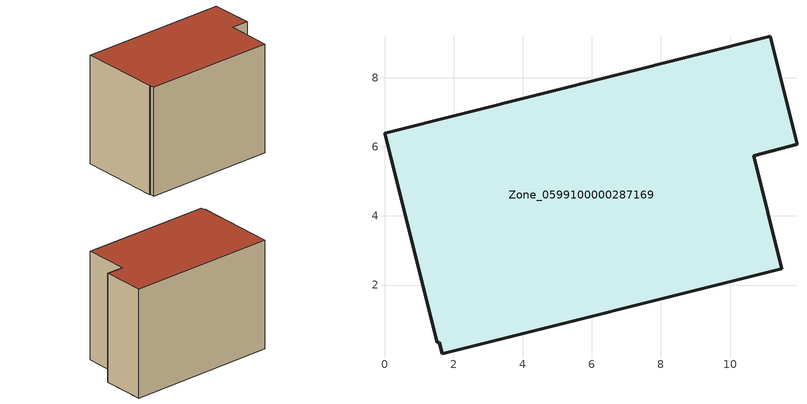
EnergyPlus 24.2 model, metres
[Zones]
Zone_0599100000287169
 floor ground (C_G): 1.59,0.35 1.52,0.34 0,6.4 11.16,9.2 11.94,6.07 10.68,5.75 11.5,2.48 1.67,0.01 z0
 wall outside (C_F): 11.16,9.2 0,6.4 1.52,0.34 1.59,0.35 1.67,0.01 11.5,2.48 10.68,5.75 11.94,6.07 11.16,9.2 z0:8.36
 roof outside (C_R): 1.67,0.01 11.5,2.48 10.68,5.75 11.94,6.07 11.16,9.2 0,6.4 1.52,0.34 1.59,0.35 z8.36
[BUILDING]
Pand.0599100000287169: North Axis=0; Terrain=City; Loads Convergence Tolerance Value=0.04; Temperature Convergence Tolerance Value=0.4; Solar Distribution=FullExterior; Maximum Number of Warmup Days=25; Minimum Number of Warmup Days=1
[Site:Location]
Rotterdam.The.Hague.AP_ZH_NLD Design_Conditions: Latitude=51.96; Longitude=4.45; Time Zone=1; Elevation=-4.5
[SITE:GROUNDTEMPERATURE:BUILDINGSURFACE]
18, 18, 18, 18, 18, 18, 18, 18, 18, 18, 18, 18
[MATERIAL] Thermal Absorptance=0.9; Solar Absorptance=0.7; Visible Absorptance=0.7
Name | Roughness | Thickness | Conductivity | Density | Specific Heat
G.TI.1975-1991 | MediumSmooth | 0.15 | 0.288461 | 540 | 1210
F.TI.1975-1991 | Rough | 0.3 | 0.230769 | 1920 | 840
R.TI.1975-1991 | MediumRough | 0.2 | 0.153846 | 1500 | 1000
[CONSTRUCTION]
C_G: G.TI.1975-1991
C_F: F.TI.1975-1991
C_R: R.TI.1975-1991
[ZONE]
Zone_0599100000287169: Type=1; Multiplier=1; Ceiling Height=Autocalculate; Volume=Autocalculate; Floor Area=autocalculate; Part of Total Floor Area=Yes
[ZONEINFILTRATION:DESIGNFLOWRATE]
Infil_Zone_0599100000287169: Zone or ZoneList or Space or SpaceList=Zone_0599100000287169; Schedule=AlwaysOn; Design Flow Rate Calculation Method=Flow/Area; Flow Rate per Floor Area=0.003; Constant Term Coefficient=1; Temperature Term Coefficient=0; Velocity Term Coefficient=0; Velocity Squared Term Coefficient=0
[HVACTEMPLATE:ZONE:IDEALLOADSAIRSYSTEM]
Zone_0599100000287169: Maximum Heating Supply Air Temperature=50; Minimum Cooling Supply Air Temperature=13; Maximum Heating Supply Air Humidity Ratio=0.0156; Minimum Cooling Supply Air Humidity Ratio=0.0077; Heating Limit=NoLimit; Cooling Limit=NoLimit; Dehumidification Control Type=ConstantSensibleHeatRatio; Cooling Sensible Heat Ratio=0.7; Dehumidification Setpoint=60; Humidification Control Type=None; Humidification Setpoint=30; Outdoor Air Method=None; Outdoor Air Flow Rate per Person=0.00944; Outdoor Air Flow Rate per Zone Floor Area=0; Outdoor Air Flow Rate per Zone=0; Demand Controlled Ventilation Type=None; Outdoor Air Economizer Type=NoEconomizer; Heat Recovery Type=None; Sensible Heat Recovery Effectiveness=0.7; Latent Heat Recovery Effectiveness=0.65
[ZONECONTROL:THERMOSTAT]
ThermostatControl_Zone_0599100000287169: Zone or ZoneList=Zone_0599100000287169; Control Type Schedule=DualSetpointControlType; Control 1=Thermostat_Zone_0599100000287169; Temperature Difference Between Cutout And Setpoint=0
[THERMOSTATSETPOINT:DUALSETPOINT]
Thermostat_Zone_0599100000287169: Heating Setpoint Temperature Schedule=HeatingSetpoint_Zone_0599100000287169; Cooling Setpoint Temperature Schedule=CoolingSetpoint_Zone_0599100000287169
[SCHEDULE:COMPACT]
HeatingSetpoint_Zone_0599100000287169: Through: 12/31, For: AllDays, Until: 24:00, 21
CoolingSetpoint_Zone_0599100000287169: Through: 12/31, For: AllDays, Until: 24:00, 24
DualSetpointControlType: Through: 12/31, For: AllDays, Until: 24:00, 4
AlwaysOn: Through: 12/31, For: AllDays, Until: 24:00, 1
